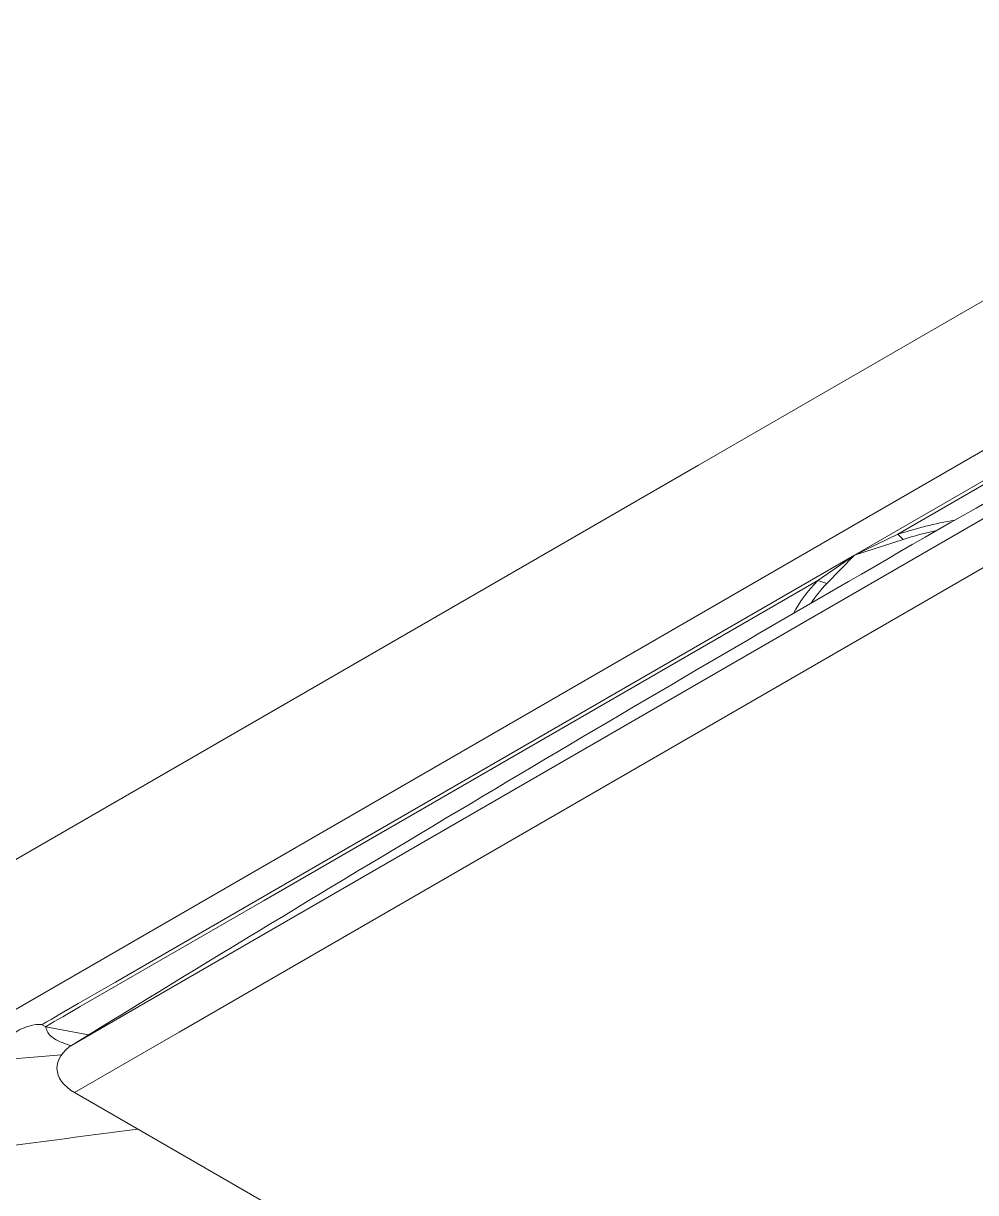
# Model space of a CAD drawing. Header units: millimetres. Extents: x 474.7 to 528.3, y 13.1 to 23.5.
# Drawn here: x 483.22584 to 483.24174, y 14.41518 to 14.43469 of the extents above; entities that cross this region are included whole.
import ezdxf

# ---------------------------------------------------------------- set-up
doc = ezdxf.new("R2010")
doc.units = ezdxf.units.MM
doc.header["$LTSCALE"] = 2.5
doc.layers.add('I-ARQ', color=8, linetype='Continuous')

msp = doc.modelspace()

# ---------------------------------------------------------------- linework, layer by layer
at = {"layer": 'I-ARQ', "lineweight": 5}
for points in [[(483.254825, 14.437544, 11.489543), (483.254825, 14.437544, 11.489543), (483.237114, 14.427319, 11.504003), (483.237114, 14.427319, 11.504003)], [(483.256988, 14.436295, 11.491309), (483.256988, 14.436295, 11.491309), (483.239278, 14.42607, 11.50577), (483.239278, 14.42607, 11.50577)], [(483.228339, 14.418614, 11.516313), (483.228339, 14.418614, 11.516313), (483.253854, 14.433345, 11.495481), (483.253854, 14.433345, 11.495481)], [(483.228446, 14.417858, 11.517383), (483.228446, 14.417858, 11.517383), (483.255248, 14.433332, 11.495499), (483.255248, 14.433332, 11.495499)], [(483.240048, 14.425625, 11.506399), (483.244578, 14.428241, 11.5027), (483.249181, 14.430814, 11.49906), (483.253854, 14.433345, 11.495481)], [(483.219404, 14.417094, 11.518464), (483.219404, 14.417094, 11.518464), (483.237114, 14.427319, 11.504003), (483.237114, 14.427319, 11.504003)], [(483.240445, 14.426166, 11.505634), (483.240746, 14.426266, 11.505492), (483.241067, 14.426345, 11.50538), (483.241399, 14.426402, 11.505299)], [(483.240531, 14.426079, 11.505756), (483.240712, 14.426138, 11.505673), (483.240901, 14.426188, 11.505602), (483.241095, 14.42623, 11.505544)], [(483.221567, 14.415845, 11.52023), (483.221567, 14.415845, 11.52023), (483.239278, 14.42607, 11.50577), (483.239278, 14.42607, 11.50577)], [(483.239719, 14.425815, 11.50613), (483.239719, 14.425815, 11.50613), (483.240445, 14.426166, 11.505634), (483.240445, 14.426166, 11.505634)], [(483.239719, 14.425815, 11.50613), (483.239719, 14.425815, 11.50613), (483.240531, 14.426079, 11.505756), (483.240531, 14.426079, 11.505756)], [(483.240445, 14.426166, 11.505634), (483.240445, 14.426166, 11.505634), (483.240531, 14.426079, 11.505756), (483.240531, 14.426079, 11.505756)], [(483.239111, 14.425396, 11.506723), (483.239111, 14.425396, 11.506723), (483.239719, 14.425815, 11.50613), (483.239719, 14.425815, 11.50613)], [(483.23926, 14.425346, 11.506794), (483.23926, 14.425346, 11.506794), (483.239719, 14.425815, 11.50613), (483.239719, 14.425815, 11.50613)], [(483.226676, 14.417654, 11.517672), (483.23106, 14.420352, 11.513856), (483.235517, 14.423009, 11.510098), (483.240048, 14.425625, 11.506399)], [(483.238702, 14.424845, 11.507501), (483.238801, 14.425038, 11.50723), (483.238938, 14.425222, 11.506969), (483.239111, 14.425396, 11.506723)], [(483.238997, 14.425017, 11.507259), (483.23907, 14.42513, 11.507098), (483.239158, 14.42524, 11.506943), (483.23926, 14.425346, 11.506794)], [(483.239111, 14.425396, 11.506723), (483.239111, 14.425396, 11.506723), (483.23926, 14.425346, 11.506794), (483.23926, 14.425346, 11.506794)], [(483.228339, 14.418614, 11.516313), (483.228339, 14.418614, 11.516313), (483.226676, 14.417654, 11.517672), (483.226676, 14.417654, 11.517672)], [(483.226145, 14.417986, 11.517201), (483.226145, 14.417986, 11.517201), (483.226219, 14.417944, 11.517261), (483.226219, 14.417944, 11.517261)], [(483.226219, 14.417944, 11.517261), (483.226219, 14.417944, 11.517261), (483.226932, 14.417812, 11.517448), (483.226932, 14.417812, 11.517448)], [(483.228446, 14.417858, 11.517383), (483.228446, 14.417858, 11.517383), (483.226699, 14.416849, 11.51881), (483.226699, 14.416849, 11.51881)], [(483.226699, 14.416849, 11.51881), (483.226316, 14.41707, 11.518497), (483.226306, 14.417426, 11.517994), (483.226676, 14.417654, 11.517672)], [(483.225144, 14.417365, 11.51808), (483.225144, 14.417365, 11.51808), (483.226481, 14.417478, 11.51792), (483.226481, 14.417478, 11.51792)], [(483.226699, 14.416849, 11.51881), (483.226699, 14.416849, 11.51881), (483.250536, 14.403087, 11.538273), (483.250536, 14.403087, 11.538273)], [(483.222171, 14.415496, 11.520724), (483.22403, 14.415748, 11.520366), (483.225891, 14.415996, 11.520016), (483.227754, 14.41624, 11.519671)]]:
    msp.add_open_spline(points, degree=3, dxfattribs=at)
for points, knots in [([(483.239719, 14.425815, 11.50613), (483.239719, 14.425815, 11.50613), (483.248435, 14.430847, 11.499014), (483.248435, 14.430847, 11.499014), (483.248435, 14.430847, 11.499014), (483.248435, 14.430847, 11.499014), (483.251746, 14.432758, 11.496311), (483.251746, 14.432758, 11.496311), (483.251746, 14.432758, 11.496311), (483.251746, 14.432758, 11.496311), (483.252528, 14.43321, 11.495672), (483.252528, 14.43321, 11.495672), (483.252528, 14.43321, 11.495672), (483.252528, 14.43321, 11.495672), (483.252909, 14.43343, 11.495361), (483.252909, 14.43343, 11.495361), (483.252909, 14.43343, 11.495361), (483.252909, 14.43343, 11.495361), (483.253096, 14.433538, 11.495208), (483.253096, 14.433538, 11.495208), (483.253096, 14.433538, 11.495208), (483.253096, 14.433538, 11.495208), (483.253189, 14.433592, 11.495132), (483.253189, 14.433592, 11.495132), (483.253189, 14.433592, 11.495132), (483.253189, 14.433592, 11.495132), (483.253234, 14.433618, 11.495095), (483.253234, 14.433618, 11.495095), (483.253234, 14.433618, 11.495095), (483.253234, 14.433618, 11.495095), (483.25325, 14.433629, 11.495079), (483.25325, 14.433629, 11.495079), (483.25325, 14.433629, 11.495079), (483.25325, 14.433629, 11.495079), (483.253278, 14.433652, 11.495047), (483.253278, 14.433652, 11.495047)], [0, 0, 0, 0, 0.111111, 0.111111, 0.111111, 0.111111, 0.222222, 0.222222, 0.222222, 0.222222, 0.333333, 0.333333, 0.333333, 0.333333, 0.444444, 0.444444, 0.444444, 0.444444, 0.555556, 0.555556, 0.555556, 0.555556, 0.666667, 0.666667, 0.666667, 0.666667, 0.777778, 0.777778, 0.777778, 0.777778, 0.888889, 0.888889, 0.888889, 0.888889, 1, 1, 1, 1]), ([(483.240445, 14.426166, 11.505634), (483.240445, 14.426166, 11.505634), (483.248751, 14.430961, 11.498852), (483.248751, 14.430961, 11.498852), (483.248751, 14.430961, 11.498852), (483.248751, 14.430961, 11.498852), (483.251884, 14.43277, 11.496294), (483.251884, 14.43277, 11.496294), (483.251884, 14.43277, 11.496294), (483.251884, 14.43277, 11.496294), (483.252625, 14.433198, 11.495689), (483.252625, 14.433198, 11.495689), (483.252625, 14.433198, 11.495689), (483.252625, 14.433198, 11.495689), (483.252987, 14.433407, 11.495394), (483.252987, 14.433407, 11.495394), (483.252987, 14.433407, 11.495394), (483.252987, 14.433407, 11.495394), (483.253164, 14.433509, 11.495248), (483.253164, 14.433509, 11.495248), (483.253164, 14.433509, 11.495248), (483.253164, 14.433509, 11.495248), (483.253252, 14.43356, 11.495177), (483.253252, 14.43356, 11.495177), (483.253252, 14.43356, 11.495177), (483.253252, 14.43356, 11.495177), (483.253296, 14.433585, 11.495141), (483.253296, 14.433585, 11.495141), (483.253296, 14.433585, 11.495141), (483.253296, 14.433585, 11.495141), (483.253314, 14.433594, 11.495129), (483.253314, 14.433594, 11.495129), (483.253314, 14.433594, 11.495129), (483.253314, 14.433594, 11.495129), (483.253352, 14.433609, 11.495107), (483.253352, 14.433609, 11.495107)], [0, 0, 0, 0, 0.111111, 0.111111, 0.111111, 0.111111, 0.222222, 0.222222, 0.222222, 0.222222, 0.333333, 0.333333, 0.333333, 0.333333, 0.444444, 0.444444, 0.444444, 0.444444, 0.555556, 0.555556, 0.555556, 0.555556, 0.666667, 0.666667, 0.666667, 0.666667, 0.777778, 0.777778, 0.777778, 0.777778, 0.888889, 0.888889, 0.888889, 0.888889, 1, 1, 1, 1]), ([(483.226145, 14.417986, 11.517201), (483.226145, 14.417986, 11.517201), (483.226178, 14.417999, 11.517183), (483.226178, 14.417999, 11.517183), (483.226178, 14.417999, 11.517183), (483.226178, 14.417999, 11.517183), (483.226194, 14.418006, 11.517173), (483.226194, 14.418006, 11.517173), (483.226194, 14.418006, 11.517173), (483.226194, 14.418006, 11.517173), (483.226231, 14.418028, 11.517143), (483.226231, 14.418028, 11.517143), (483.226231, 14.418028, 11.517143), (483.226231, 14.418028, 11.517143), (483.226306, 14.418071, 11.517082), (483.226306, 14.418071, 11.517082), (483.226306, 14.418071, 11.517082), (483.226306, 14.418071, 11.517082), (483.226455, 14.418157, 11.51696), (483.226455, 14.418157, 11.51696), (483.226455, 14.418157, 11.51696), (483.226455, 14.418157, 11.51696), (483.22676, 14.418333, 11.516711), (483.22676, 14.418333, 11.516711), (483.22676, 14.418333, 11.516711), (483.22676, 14.418333, 11.516711), (483.227382, 14.418692, 11.516204), (483.227382, 14.418692, 11.516204), (483.227382, 14.418692, 11.516204), (483.227382, 14.418692, 11.516204), (483.22997, 14.420186, 11.51409), (483.22997, 14.420186, 11.51409), (483.22997, 14.420186, 11.51409), (483.22997, 14.420186, 11.51409), (483.239719, 14.425815, 11.50613), (483.239719, 14.425815, 11.50613)], [0, 0, 0, 0, 0.111111, 0.111111, 0.111111, 0.111111, 0.222222, 0.222222, 0.222222, 0.222222, 0.333333, 0.333333, 0.333333, 0.333333, 0.444444, 0.444444, 0.444444, 0.444444, 0.555556, 0.555556, 0.555556, 0.555556, 0.666667, 0.666667, 0.666667, 0.666667, 0.777778, 0.777778, 0.777778, 0.777778, 0.888889, 0.888889, 0.888889, 0.888889, 1, 1, 1, 1]), ([(483.226219, 14.417944, 11.517261), (483.226219, 14.417944, 11.517261), (483.22624, 14.417963, 11.517235), (483.22624, 14.417963, 11.517235), (483.22624, 14.417963, 11.517235), (483.22624, 14.417963, 11.517235), (483.226252, 14.417971, 11.517223), (483.226252, 14.417971, 11.517223), (483.226252, 14.417971, 11.517223), (483.226252, 14.417971, 11.517223), (483.226287, 14.417992, 11.517194), (483.226287, 14.417992, 11.517194), (483.226287, 14.417992, 11.517194), (483.226287, 14.417992, 11.517194), (483.226358, 14.418033, 11.517136), (483.226358, 14.418033, 11.517136), (483.226358, 14.418033, 11.517136), (483.226358, 14.418033, 11.517136), (483.226501, 14.418115, 11.517019), (483.226501, 14.418115, 11.517019), (483.226501, 14.418115, 11.517019), (483.226501, 14.418115, 11.517019), (483.226791, 14.418283, 11.516783), (483.226791, 14.418283, 11.516783), (483.226791, 14.418283, 11.516783), (483.226791, 14.418283, 11.516783), (483.227384, 14.418625, 11.516298), (483.227384, 14.418625, 11.516298), (483.227384, 14.418625, 11.516298), (483.227384, 14.418625, 11.516298), (483.229851, 14.420049, 11.514284), (483.229851, 14.420049, 11.514284), (483.229851, 14.420049, 11.514284), (483.229851, 14.420049, 11.514284), (483.239111, 14.425396, 11.506723), (483.239111, 14.425396, 11.506723)], [0, 0, 0, 0, 0.111111, 0.111111, 0.111111, 0.111111, 0.222222, 0.222222, 0.222222, 0.222222, 0.333333, 0.333333, 0.333333, 0.333333, 0.444444, 0.444444, 0.444444, 0.444444, 0.555556, 0.555556, 0.555556, 0.555556, 0.666667, 0.666667, 0.666667, 0.666667, 0.777778, 0.777778, 0.777778, 0.777778, 0.888889, 0.888889, 0.888889, 0.888889, 1, 1, 1, 1]), ([(483.225144, 14.417365, 11.51808), (483.225144, 14.417365, 11.51808), (483.22534, 14.417548, 11.517821), (483.22534, 14.417548, 11.517821), (483.22534, 14.417548, 11.517821), (483.22534, 14.417548, 11.517821), (483.225454, 14.417652, 11.517674), (483.225454, 14.417652, 11.517674), (483.225454, 14.417652, 11.517674), (483.225454, 14.417652, 11.517674), (483.225525, 14.417716, 11.517584), (483.225525, 14.417716, 11.517584), (483.225525, 14.417716, 11.517584), (483.225525, 14.417716, 11.517584), (483.225604, 14.417779, 11.517494), (483.225604, 14.417779, 11.517494), (483.225604, 14.417779, 11.517494), (483.225604, 14.417779, 11.517494), (483.22566, 14.417821, 11.517436), (483.22566, 14.417821, 11.517436), (483.22566, 14.417821, 11.517436), (483.22566, 14.417821, 11.517436), (483.225721, 14.417861, 11.517378), (483.225721, 14.417861, 11.517378), (483.225721, 14.417861, 11.517378), (483.225721, 14.417861, 11.517378), (483.225753, 14.41788, 11.517352), (483.225753, 14.41788, 11.517352), (483.225753, 14.41788, 11.517352), (483.225753, 14.41788, 11.517352), (483.225787, 14.417899, 11.517325), (483.225787, 14.417899, 11.517325), (483.225787, 14.417899, 11.517325), (483.225787, 14.417899, 11.517325), (483.225823, 14.417916, 11.5173), (483.225823, 14.417916, 11.5173), (483.225823, 14.417916, 11.5173), (483.225823, 14.417916, 11.5173), (483.22586, 14.417932, 11.517278), (483.22586, 14.417932, 11.517278), (483.22586, 14.417932, 11.517278), (483.22586, 14.417932, 11.517278), (483.225897, 14.417947, 11.517257), (483.225897, 14.417947, 11.517257), (483.225897, 14.417947, 11.517257), (483.225897, 14.417947, 11.517257), (483.225938, 14.41796, 11.517239), (483.225938, 14.41796, 11.517239), (483.225938, 14.41796, 11.517239), (483.225938, 14.41796, 11.517239), (483.225979, 14.41797, 11.517225), (483.225979, 14.41797, 11.517225), (483.225979, 14.41797, 11.517225), (483.225979, 14.41797, 11.517225), (483.226019, 14.417978, 11.517213), (483.226019, 14.417978, 11.517213), (483.226019, 14.417978, 11.517213), (483.226019, 14.417978, 11.517213), (483.22606, 14.417984, 11.517205), (483.22606, 14.417984, 11.517205), (483.22606, 14.417984, 11.517205), (483.22606, 14.417984, 11.517205), (483.2261, 14.417986, 11.517202), (483.2261, 14.417986, 11.517202), (483.2261, 14.417986, 11.517202), (483.2261, 14.417986, 11.517202), (483.226123, 14.417986, 11.517202), (483.226123, 14.417986, 11.517202), (483.226123, 14.417986, 11.517202), (483.226123, 14.417986, 11.517202), (483.226145, 14.417986, 11.517201), (483.226145, 14.417986, 11.517201)], [0, 0, 0, 0, 0.055556, 0.055556, 0.055556, 0.055556, 0.111111, 0.111111, 0.111111, 0.111111, 0.166667, 0.166667, 0.166667, 0.166667, 0.222222, 0.222222, 0.222222, 0.222222, 0.277778, 0.277778, 0.277778, 0.277778, 0.333333, 0.333333, 0.333333, 0.333333, 0.388889, 0.388889, 0.388889, 0.388889, 0.444444, 0.444444, 0.444444, 0.444444, 0.5, 0.5, 0.5, 0.5, 0.555556, 0.555556, 0.555556, 0.555556, 0.611111, 0.611111, 0.611111, 0.611111, 0.666667, 0.666667, 0.666667, 0.666667, 0.722222, 0.722222, 0.722222, 0.722222, 0.777778, 0.777778, 0.777778, 0.777778, 0.833333, 0.833333, 0.833333, 0.833333, 0.888889, 0.888889, 0.888889, 0.888889, 0.944444, 0.944444, 0.944444, 0.944444, 1, 1, 1, 1]), ([(483.22664, 14.41763, 11.517705), (483.22664, 14.41763, 11.517705), (483.226563, 14.417656, 11.517669), (483.226563, 14.417656, 11.517669), (483.226563, 14.417656, 11.517669), (483.226563, 14.417656, 11.517669), (483.226491, 14.417683, 11.51763), (483.226491, 14.417683, 11.51763), (483.226491, 14.417683, 11.51763), (483.226491, 14.417683, 11.51763), (483.226457, 14.417698, 11.517609), (483.226457, 14.417698, 11.517609), (483.226457, 14.417698, 11.517609), (483.226457, 14.417698, 11.517609), (483.226425, 14.417713, 11.517588), (483.226425, 14.417713, 11.517588), (483.226425, 14.417713, 11.517588), (483.226425, 14.417713, 11.517588), (483.226394, 14.417728, 11.517566), (483.226394, 14.417728, 11.517566), (483.226394, 14.417728, 11.517566), (483.226394, 14.417728, 11.517566), (483.226366, 14.417745, 11.517543), (483.226366, 14.417745, 11.517543), (483.226366, 14.417745, 11.517543), (483.226366, 14.417745, 11.517543), (483.22634, 14.417761, 11.517519), (483.22634, 14.417761, 11.517519), (483.22634, 14.417761, 11.517519), (483.22634, 14.417761, 11.517519), (483.226317, 14.417778, 11.517496), (483.226317, 14.417778, 11.517496), (483.226317, 14.417778, 11.517496), (483.226317, 14.417778, 11.517496), (483.226296, 14.417796, 11.51747), (483.226296, 14.417796, 11.51747), (483.226296, 14.417796, 11.51747), (483.226296, 14.417796, 11.51747), (483.226279, 14.417815, 11.517444), (483.226279, 14.417815, 11.517444), (483.226279, 14.417815, 11.517444), (483.226279, 14.417815, 11.517444), (483.226264, 14.417834, 11.517417), (483.226264, 14.417834, 11.517417), (483.226264, 14.417834, 11.517417), (483.226264, 14.417834, 11.517417), (483.226252, 14.417854, 11.517389), (483.226252, 14.417854, 11.517389), (483.226252, 14.417854, 11.517389), (483.226252, 14.417854, 11.517389), (483.226241, 14.417875, 11.517359), (483.226241, 14.417875, 11.517359), (483.226241, 14.417875, 11.517359), (483.226241, 14.417875, 11.517359), (483.226233, 14.417896, 11.517329), (483.226233, 14.417896, 11.517329), (483.226233, 14.417896, 11.517329), (483.226233, 14.417896, 11.517329), (483.226225, 14.417918, 11.517298), (483.226225, 14.417918, 11.517298), (483.226225, 14.417918, 11.517298), (483.226225, 14.417918, 11.517298), (483.226219, 14.417935, 11.517273), (483.226219, 14.417935, 11.517273), (483.226219, 14.417935, 11.517273), (483.226219, 14.417935, 11.517273), (483.226219, 14.417944, 11.517261), (483.226219, 14.417944, 11.517261)], [0, 0, 0, 0, 0.058824, 0.058824, 0.058824, 0.058824, 0.117647, 0.117647, 0.117647, 0.117647, 0.176471, 0.176471, 0.176471, 0.176471, 0.235294, 0.235294, 0.235294, 0.235294, 0.294118, 0.294118, 0.294118, 0.294118, 0.352941, 0.352941, 0.352941, 0.352941, 0.411765, 0.411765, 0.411765, 0.411765, 0.470588, 0.470588, 0.470588, 0.470588, 0.529412, 0.529412, 0.529412, 0.529412, 0.588235, 0.588235, 0.588235, 0.588235, 0.647059, 0.647059, 0.647059, 0.647059, 0.705882, 0.705882, 0.705882, 0.705882, 0.764706, 0.764706, 0.764706, 0.764706, 0.823529, 0.823529, 0.823529, 0.823529, 0.882353, 0.882353, 0.882353, 0.882353, 0.941176, 0.941176, 0.941176, 0.941176, 1, 1, 1, 1])]:
    msp.add_open_spline(points, degree=3, knots=knots, dxfattribs=at)

doc.saveas('drawing.dxf')
